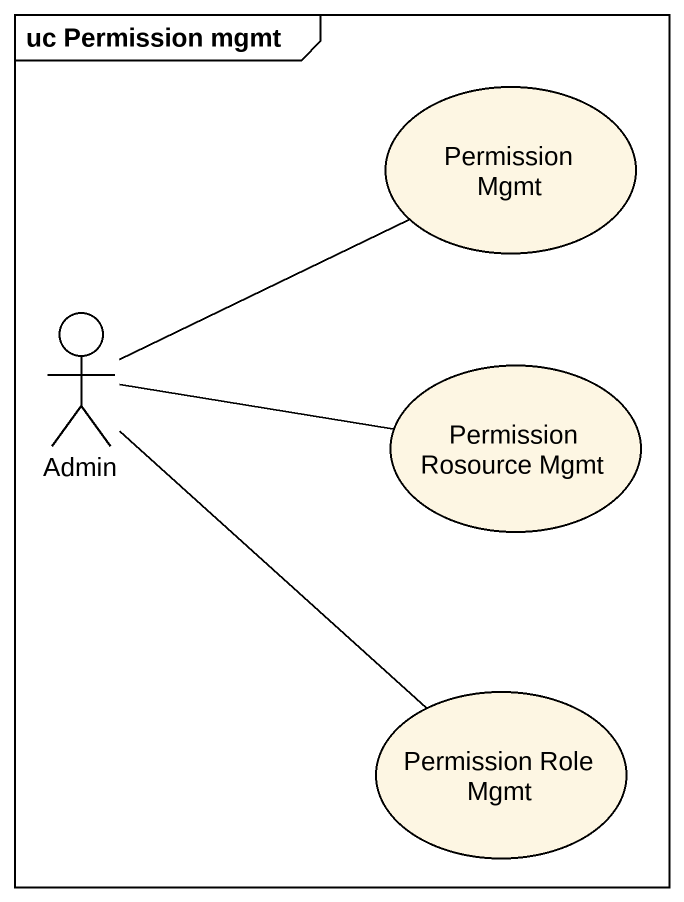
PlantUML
@startuml
mainframe uc Permission mgmt
usecase "Permission Mgmt" as Permission_Mgmt
actor Admin
usecase "Permission Rosource Mgmt" as Permission_Rosource_Mgmt
usecase "Permission Role Mgmt" as Permission_Role_Mgmt
Admin -right- Permission_Mgmt
Admin -right- Permission_Rosource_Mgmt
Admin -- Permission_Role_Mgmt
@enduml
